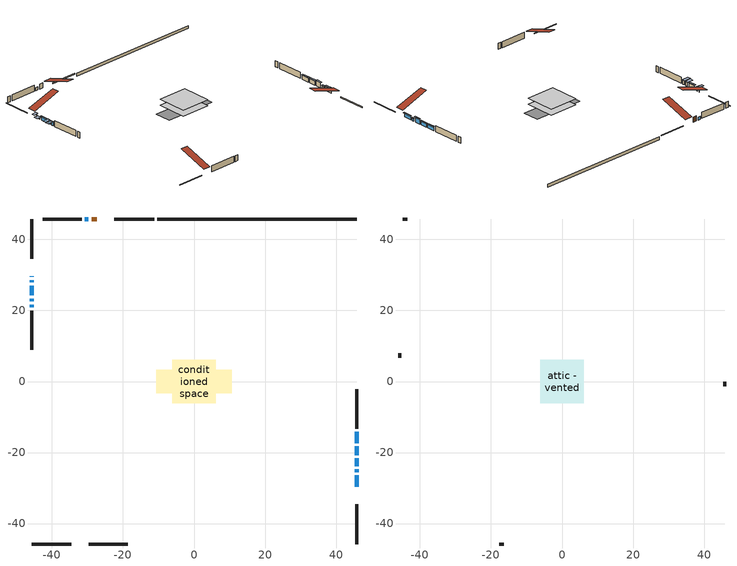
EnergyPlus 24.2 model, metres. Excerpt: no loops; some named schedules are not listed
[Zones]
conditioned space
 floor adiabatic (Floor2 construction): -6,-6 -6,6 6,6 6,-6 z1.16
 floor adiabatic (AdiabaticFloorConstruction): -6.07,-6.07 -6.07,6.07 6.07,6.07 6.07,-6.07 z1.16
 floor foundation (Slab1 construction): -10.64,-3.38 -10.64,3.38 10.64,3.38 10.64,-3.38 z0
 wall outside (RimJoist1 construction): -11.25,45.77 -22.42,45.77 / -45.77,-45.77 -34.59,-45.77 / -45.77,45.77 -45.77,34.59 / 45.77,-45.77 45.77,-34.59 z1.16:1.46
 wall outside (AdiabaticWallConstruction 1): -27.39,45.77 -28.81,45.77 z1.16:3.19
 wall outside (AdiabaticWallConstruction): -45.77,29.62 -45.77,29.44 / 45.77,-29.62 45.77,-26.42 / -45.77,26.98 -45.77,24.23 / -45.77,23.31 -45.77,22.54 / -45.77,21.62 -45.77,20.85 / 45.77,-20.74 45.77,-18.3 / 45.77,-17.37 45.77,-14.17 z1.16:2.76; 45.77,-25.49 45.77,-24.73 z1.16:2.28; 45.77,-23.8 45.77,-21.67 z1.16:3.19; -45.77,28.52 -45.77,27.9 z1.16:1.77; -29.73,45.77 -30.73,45.77 z1.16:2.38
 wall outside (Wall1 construction): -31.66,45.77 -42.65,45.77 / -29.62,-45.77 -18.63,-45.77 / -45.77,19.92 -45.77,8.93 / 45.77,-13.24 45.77,-2.25 z1.16:3.6
 wall foundation (FoundationWall1 construction): 45.77,45.77 -10.32,45.77 z0:1.16
 window (WindowConstruction 9): -45.77,29.62 -45.77,29.44 z1.16:2.76
 window (WindowConstruction 6): 45.77,-29.62 45.77,-26.42 z1.16:2.76
 window (WindowConstruction 7): 45.77,-25.49 45.77,-24.73 z1.16:2.28
 window (WindowConstruction 8): 45.77,-23.8 45.77,-21.67 z1.16:3.19
 window (WindowConstruction 10): -45.77,28.52 -45.77,27.91 z1.16:1.77
 window (WindowConstruction): -45.77,26.98 -45.77,24.23 z1.16:2.76
 window (WindowConstruction 1): -45.77,23.31 -45.77,22.54 z1.16:2.76
 window (WindowConstruction 2): -45.77,21.61 -45.77,20.85 z1.16:2.76
 window (WindowConstruction 3): -29.73,45.77 -30.73,45.77 z1.16:2.38
 window (WindowConstruction 4): 45.77,-20.74 45.77,-18.3 z1.16:2.76
 window (WindowConstruction 5): 45.77,-17.37 45.77,-14.17 z1.16:2.76
 door (Door): -27.39,45.77 -28.8,45.77 z1.16:3.19
 ceiling adiabatic (AdiabaticFloorConstruction): 6.07,-6.07 6.07,6.07 -6.07,6.07 -6.07,-6.07 z1.16
attic - vented
 floor to conditioned space (Floor1 construction Reversed): -6.07,-6.07 -6.07,6.07 6.07,6.07 6.07,-6.07 z3.6
 wall outside (Wall2 construction): -43.58,45.77 -44.84,45.77 / -17.7,-45.77 -16.45,-45.77 / -45.77,8 -45.77,6.75 / 45.77,-1.32 45.77,-0.07 z1.16:3.6
 roof outside (Roof1 construction): -26.46,45.77,3.6 -26.46,33.95,7.54 -23.35,33.95,7.54 -23.35,45.77,3.6; -30.55,-45.77,3.6 -30.55,-33.95,7.54 -33.66,-33.95,7.54 -33.66,-45.77,3.6; -45.77,30.55,3.6 -33.95,30.55,7.54 -33.95,33.66,7.54 -45.77,33.66,3.6; 45.77,-30.55,3.6 33.95,-30.55,7.54 33.95,-33.66,7.54 45.77,-33.66,3.6
shading: -45.77,28.98 -45.77,30.08 -47.6,30.08 -47.6,28.98 z3.22; 45.77,-26.22 45.77,-29.82 46.38,-29.82 46.38,-26.22 z2.96; 45.77,-24.53 45.77,-25.69 46.38,-25.69 46.38,-24.53 z2.48; 45.77,-21.47 45.77,-24 46.38,-24 46.38,-21.47 z3.39; -45.77,27.45 -45.77,28.98 -47.6,28.98 -47.6,27.45 z2.23; -45.77,24.03 -45.77,27.18 -46.38,27.18 -46.38,24.03 z2.96; -45.77,22.34 -45.77,23.51 -48.21,23.51 -48.21,22.34 z2.96; -45.77,20.65 -45.77,21.82 -48.51,21.82 -48.51,20.65 z2.96; 45.77,-18.1 45.77,-20.94 46.38,-20.94 46.38,-18.1 z2.96; 45.77,-13.97 45.77,-17.57 46.38,-17.57 46.38,-13.97 z2.96
[Building]
Building 1: Terrain=Suburbs
[Site:Location]
London AP_ON: Latitude {deg}=43.03; Longitude {deg}=-81.15; Time Zone {hr}=-5; Elevation {m}=278; Keep Site Location Information=Yes
[Site:GroundTemperature:Shallow]
3.98693, 1.93205, 1.76749, 2.74264, 6.6573, 10.5537, 13.9317, 16.0716, 16.2534, 14.513, 11.2211, 7.44421
[Site:WaterMainsTemperature]
Calculation Method=Schedule; Temperature Schedule=mains temperature schedule
[Material] Roughness=Rough; Thermal Absorptance=0.9
Name | Thickness {m} | Conductivity {W/m-K} | Density {kg/m3} | Specific Heat {J/kg-K} | Solar Absorptance | Visible Absorptance
asphalt or fiberglass shingles | 0.00635 | 0.162714 | 1121.4 | 1465.45 | 0.4 | 0.4
ceiling loosefill ins | 0.169333 | 0.0480833 | 16.02 | 1046.75 | 0.7 | 0.7
ceiling stud and cavity | 0.1397 | 0.103304 | 65.682 | 1177.47 | 0.7 | 0.7
concrete 4.0 in. | 0.1016 | 1.803125 | 2242.8 | 837.4 | 0.7 | 0.7
concrete 8.0 in. | 0.2032 | 1.803125 | 2242.8 | 837.4 | 0.7 | 0.7
door material | 0.04445 | 0.188738 | 512.64 | 1214.23 | 0.7 | 0.7
exterior vertical ins | 0.0440956 | 0.029427 | 32.04 | 1214.23 | 0.7 | 0.7
floor covering | 0.0127 | 9.015625 | 54.468 | 1339.84 | 0.6 | 0.6
floor covering 1 | 0.0127 | 0.0433444 | 54.468 | 1339.84 | 0.6 | 0.6
floor rigid ins; wall rigid ins | 0.512978 | 0.029427 | 32.04 | 1214.23 | 0.7 | 0.7
floor stud and cavity | 0.0889 | 0.340671 | 50.32683 | 1063.81 | 0.7 | 0.7
floor stud and cavity 1 | 0.1397 | 1.75129 | 37.0049 | 1207.88 | 0.7 | 0.7
furniture material conditioned space 1 | 0.1524 | 0.115458 | 640.8 | 1214.23 | 0.6 | 0.6
gypsum board | 0.0127 | 0.160291 | 801 | 837.4 | 0.6 | 0.6
gypsum board 1 | 0.0127 | 0.160291 | 801 | 837.4 | 0.7 | 0.7
osb sheathing 0.5 in. | 0.0127 | 0.115458 | 512.64 | 1214.23 | 0.7 | 0.7
osb sheathing 0.75 in. | 0.01905 | 0.115458 | 512.64 | 1214.23 | 0.7 | 0.7
osb sheathing 2.0 in. | 0.0508 | 0.115458 | 512.64 | 1214.23 | 0.7 | 0.7
rim joist stud and cavity | 0.0508 | 0.0376839 | 125.044 | 1163.47 | 0.6 | 0.6
wall stud and cavity | 0.1397 | 0.0812893 | 139.0536 | 1170.24 | 0.7 | 0.7
wall stud and cavity 1 | 0.0889 | 6.1454 | 50.32683 | 1063.81 | 0.6 | 0.6
wall stud and cavity 2 | 0.0889 | 0.380278 | 52.3479 | 1209.89 | 0.7 | 0.7
wall stud and cavity 3 | 0.0889 | 0.391764 | 83.0341 | 1211.67 | 0.7 | 0.7
wood siding | 0.0254 | 0.102417 | 544.68 | 1172.36 | 0.4 | 0.4
wood siding 1 | 0.00254 | 0.102417 | 544.68 | 1172.36 | 0.4 | 0.4
wood siding 2; wood siding 3; wood siding 4 | 0.0254 | 0.102417 | 544.68 | 1172.36 | 0.7 | 0.7
[WindowMaterial:SimpleGlazingSystem]
Name | U-Factor {W/m2-K} | Solar Heat Gain Coefficient
WindowMaterial | 2.73907 | 0.11
WindowMaterial 1 | 2.78165 | 0.46
WindowMaterial 2 | 2.79471 | 0.53
WindowMaterial 3 | 2.796415 | 0.54
WindowMaterial 4 | 2.79301 | 0.57
WindowMaterial 5 | 2.77711 | 0.44
WindowMaterial 6 | 3.2552 | 0.5
WindowMaterial 7 | 4.19434 | 0.46
WindowMaterial 8 | 5.20275 | 0.65
[Construction]
AdiabaticFloorConstruction: floor stud and cavity 1, floor rigid ins, osb sheathing 0.75 in., floor covering 1
AdiabaticWallConstruction: wood siding 3, wall rigid ins, wall stud and cavity 2, gypsum board
AdiabaticWallConstruction 1: wood siding 4, wall rigid ins, wall stud and cavity 2, gypsum board
Door: door material
Floor1 construction Reversed: gypsum board, ceiling stud and cavity, ceiling loosefill ins
Floor2 construction: floor stud and cavity, floor covering
FoundationWall1 construction: concrete 8.0 in., gypsum board 1
furniture construction conditioned space 1: furniture material conditioned space 1
PartitionWallConstruction: gypsum board, wall stud and cavity 3, gypsum board
RimJoist1 construction: wood siding 2, osb sheathing 2.0 in., rim joist stud and cavity
Roof1 construction: asphalt or fiberglass shingles
Slab1 construction: concrete 4.0 in.
Wall1 construction: wood siding, osb sheathing 0.5 in., wall stud and cavity, gypsum board
Wall2 construction: wood siding 1, wall stud and cavity 1
WindowConstruction: WindowMaterial
WindowConstruction 1; WindowConstruction 2; WindowConstruction 3: WindowMaterial 1
WindowConstruction 10: WindowMaterial 8
WindowConstruction 4: WindowMaterial 2
WindowConstruction 5: WindowMaterial 3
WindowConstruction 6: WindowMaterial 4
WindowConstruction 7: WindowMaterial 5
WindowConstruction 8: WindowMaterial 6
WindowConstruction 9: WindowMaterial 7
[Zone] Multiplier=1; Part of Total Floor Area=Yes
Name | Volume {m3}
attic - vented | 94.1742
conditioned space | 561.5
[Space]
Name | Zone | Volume {m3}
attic - vented 1 | attic - vented | 94.1742
conditioned space 1 | conditioned space | 561.5
[ZoneInfiltration:EffectiveLeakageArea]
infil attic - vented 1: Zone or Space=attic - vented 1; Schedule=Always On Discrete; Effective Air Leakage Area {cm2}=6425.45; Stack Coefficient=0.000443524; Wind Coefficient=1.42291e-05
[ZoneMixing]
whole house fan mix: Zone or Space=attic - vented; Schedule=Always On Continuous; Design Flow Rate Calculation Method=Flow/Zone; Design Flow Rate {m3/s}=0; Source Zone or Space=conditioned space
[SurfaceProperty:ExposedFoundationPerimeter]
Slab1: Exposed Perimeter Calculation Method=TotalExposedPerimeter; Total Exposed Perimeter {m}=56.084
[InternalMass] Zone or ZoneList=conditioned space; Space or SpaceList=conditioned space 1
Name | Construction | Surface Area {m2}
furniture mass conditioned space 1 | furniture construction conditioned space 1 | 173.968
partition wall mass | PartitionWallConstruction | 291.11
[Lights]
interior lighting: Zone or ZoneList or Space or SpaceList=conditioned space 1; Schedule=interior lighting schedule; Design Level Calculation Method=LightingLevel; Lighting Level {W}=343.2; Return Air Fraction=0; Fraction Radiant=0.6; Fraction Visible=0.2; Fraction Replaceable=1
[People]
occupants: Zone or ZoneList or Space or SpaceList=conditioned space 1; Number of People Schedule=occupants schedule; Number of People Calculation Method=People; Number of People=3; Fraction Radiant=0.314171; Sensible Heat Fraction=0.56303; Activity Level Schedule=occupants activity schedule; Carbon Dioxide Generation Rate {m3/s-W}=0; Enable ASHRAE 55 Comfort Warnings=No; Mean Radiant Temperature Calculation Type=EnclosureAveraged
[ElectricEquipment] Zone or ZoneList or Space or SpaceList=conditioned space 1; Design Level Calculation Method=EquipmentLevel
Name | Schedule | Design Level {W} | Fraction Latent | Fraction Radiant | Fraction Lost
clothes dryer | clothes dryer schedule | 140.772 | 0.015 | 0.081 | 0.85
clothes washer | clothes washer schedule | 32.1985 | 0.03 | 0.162 | 0.7
cooking range | cooking range schedule | 215.147 | 0.08 | 0.432 | 0.2
dishwasher | dishwasher schedule | 66.8632 | 0.3 | 0.18 | 0.4
fridge | fridge schedule | 72.9452 | 0 | 0.6 | 0
mech vent bath fan 0 | mech vent bath fan 0 schedule | 50.2 | 0 | 0 | 1
mech vent house fan | mech vent house fan schedule | 0 | 0 | 0 | 1
mech vent house fan cfis | mech vent house fan cfis schedule | 0 | 0 | 0 | 0
misc plug loads | misc plug loads schedule | 494.7 | 0.045 | 0.513 | 0.1
whole house fan | Always On Discrete | 0 | 0 | 0 | 1
[OtherEquipment] Zone or ZoneList or Space or SpaceList=conditioned space 1; Design Level Calculation Method=EquipmentLevel
Name | Fuel Type | Schedule | Design Level {W} | Fraction Latent | Fraction Radiant | Fraction Lost
clothes dryer 1 | Electricity | clothes dryer schedule | 0 | 0.015 | 0.081 | 0.85
cooking range 1 | Electricity | cooking range schedule | 0 | 0.08 | 0.432 | 0.2
general water use latent | None | general water use schedule | 62.594 | 1 | 0 | 0
general water use sensible | None | general water use schedule | -61.6891 | 0 | 0.6 | 0
mech vent house fan latent load | None | Always On Discrete | 0 | 1 | 0 | 0
mech vent house fan sensible load | None | Always On Discrete | 0 | 0 | 0 | 0
water heater energy adjustment1; water heater energy adjustment2 | NaturalGas | Always On Discrete | 0.01 | 0 | 0 | 1
[ZoneInfiltration:DesignFlowRate] Zone or ZoneList or Space or SpaceList=conditioned space 1; Schedule=Always On Discrete; Design Flow Rate Calculation Method=Flow/Zone; Design Flow Rate {m3/s}=0
infil flow; natural vent flow; whole house fan flow
[AvailabilityManager:Scheduled]
central ac and furnace airloop Availability Manager: Schedule=Always On Discrete
[Foundation:Kiva]
Foundation Kiva 1: Initial Indoor Air Temperature {C}=18; Wall Height Above Grade {m}=1.16001; Wall Depth Below Slab {m}=0.2032; Custom Block Material Name 1=exterior vertical ins; Custom Block Depth 1 {m}=1.16001; Custom Block X Position 1 {m}=0.2159; Custom Block Z Position 1 {m}=0
[Foundation:Kiva:Settings]
Soil Conductivity {W/m-K}=0.849921; Soil Density {kg/m3}=1842.3; Soil Specific Heat {J/kg-K}=418.7; Ground Solar Absorptivity=0.9; Ground Thermal Absorptivity=0.9; Ground Surface Roughness {m}=0.03; Far-Field Width {m}=40; Deep-Ground Boundary Condition=ZeroFlux; Deep-Ground Depth {m}=40; Minimum Cell Dimension {m}=0.2; Maximum Cell Growth Coefficient=3; Simulation Timestep=Timestep
[Exterior:Lights]
exterior lighting: Schedule=exterior lighting schedule; Design Level {W}=75.6
[EnergyManagementSystem:GlobalVariable]
central_ac_and_furnace_airloop_Fan_RTF
infil_program_Qfan
infil_program_Qinf
natural_vent_program_Qnv
natural_vent_program_Qwhf
[EnergyManagementSystem:Sensor]
Name | Output:Variable or Output:Meter Index Key | Output:Variable or Output:Meter
airflow_gain | infil flow | Infiltration Sensible Heat Gain Energy
airflow_gain_1 | natural vent flow | Infiltration Sensible Heat Gain Energy
airflow_gain_2 | whole house fan flow | Infiltration Sensible Heat Gain Energy
airflow_loss | infil flow | Infiltration Sensible Heat Loss Energy
airflow_loss_1 | natural vent flow | Infiltration Sensible Heat Loss Energy
airflow_loss_2 | whole house fan flow | Infiltration Sensible Heat Loss Energy
clg_load_cond |  | Cooling:EnergyTransfer:Zone:CONDITIONED SPACE
clg_sp_s; clg_sp_s_1 | cooling setpoint | Schedule Value
clothes_dryer_exhaust_0_sch_s | clothes dryer exhaust 0 schedule | Schedule Value
cool_season | cooling season schedule | Schedule Value
htg_load_cond |  | Heating:EnergyTransfer:Zone:CONDITIONED SPACE
htg_sp_s; htg_sp_s_1 | heating setpoint | Schedule Value
ig_ee_conv | clothes dryer | Electric Equipment Convective Heating Energy
ig_ee_conv_2 | cooking range | Electric Equipment Convective Heating Energy
ig_ee_conv_4 | fridge | Electric Equipment Convective Heating Energy
ig_ee_conv_5 | misc plug loads | Electric Equipment Convective Heating Energy
ig_ee_conv_6 | whole house fan | Electric Equipment Convective Heating Energy
ig_ee_rad | clothes dryer | Electric Equipment Radiant Heating Energy
ig_ee_rad_2 | cooking range | Electric Equipment Radiant Heating Energy
ig_ee_rad_4 | fridge | Electric Equipment Radiant Heating Energy
ig_ee_rad_5 | misc plug loads | Electric Equipment Radiant Heating Energy
ig_ee_rad_6 | whole house fan | Electric Equipment Radiant Heating Energy
ig_lgt_conv | interior lighting | Lights Convective Heating Energy
ig_lgt_rad | interior lighting | Lights Radiant Heating Energy
ig_lgt_vis | interior lighting | Lights Visible Radiation Heating Energy
ig_oe_conv | clothes dryer 1 | Other Equipment Convective Heating Energy
ig_oe_conv_1 | cooking range 1 | Other Equipment Convective Heating Energy
ig_oe_conv_2 | general water use latent | Other Equipment Convective Heating Energy
ig_oe_conv_3 | general water use sensible | Other Equipment Convective Heating Energy
ig_oe_conv_4 | water heater energy adjustment1 | Other Equipment Convective Heating Energy
ig_oe_conv_5 | water heater energy adjustment2 | Other Equipment Convective Heating Energy
ig_oe_rad | clothes dryer 1 | Other Equipment Radiant Heating Energy
ig_oe_rad_1 | cooking range 1 | Other Equipment Radiant Heating Energy
ig_oe_rad_2 | general water use latent | Other Equipment Radiant Heating Energy
ig_oe_rad_3 | general water use sensible | Other Equipment Radiant Heating Energy
ig_oe_rad_4 | water heater energy adjustment1 | Other Equipment Radiant Heating Energy
ig_oe_rad_5 | water heater energy adjustment2 | Other Equipment Radiant Heating Energy
ig_ppl_conv | occupants | People Convective Heating Energy
ig_ppl_rad | occupants | People Radiant Heating Energy
im_conv | furniture mass conditioned space 1 | Surface Inside Face Convection Heat Gain Energy
im_conv_1 | partition wall mass | Surface Inside Face Convection Heat Gain Energy
im_ig | furniture mass conditioned space 1 | Surface Inside Face Internal Gains Radiation Heat Gain Energy
im_ig_1 | partition wall mass | Surface Inside Face Internal Gains Radiation Heat Gain Energy
im_lgt | furniture mass conditioned space 1 | Surface Inside Face Lights Radiation Heat Gain Energy
im_lgt_1 | partition wall mass | Surface Inside Face Lights Radiation Heat Gain Energy
im_sol | furniture mass conditioned space 1 | Surface Inside Face Solar Radiation Heat Gain Energy
im_sol_1 | partition wall mass | Surface Inside Face Solar Radiation Heat Gain Energy
im_surf | furniture mass conditioned space 1 | Surface Inside Face Net Surface Thermal Radiation Heat Gain Energy
im_surf_1 | partition wall mass | Surface Inside Face Net Surface Thermal Radiation Heat Gain Energy
mech_vent_bath_fan_0_sch_s | mech vent bath fan 0 schedule | Schedule Value
mv_conv | mech vent bath fan 0 | Electric Equipment Convective Heating Energy
mv_conv_1 | mech vent house fan | Electric Equipment Convective Heating Energy
mv_conv_2 | mech vent house fan cfis | Electric Equipment Convective Heating Energy
mv_conv_3 | mech vent house fan latent load | Other Equipment Convective Heating Energy
mv_conv_4 | mech vent house fan sensible load | Other Equipment Convective Heating Energy
mv_rad | mech vent bath fan 0 | Electric Equipment Radiant Heating Energy
mv_rad_1 | mech vent house fan | Electric Equipment Radiant Heating Energy
mv_rad_2 | mech vent house fan cfis | Electric Equipment Radiant Heating Energy
mv_rad_3 | mech vent house fan latent load | Other Equipment Radiant Heating Energy
mv_rad_4 | mech vent house fan sensible load | Other Equipment Radiant Heating Energy
natural_vent_s | natural vent schedule | Schedule Value
out_pb_s |  | Site Outdoor Air Barometric Pressure
out_wt_s |  | Site Outdoor Air Humidity Ratio
site_vw_s |  | Site Wind Speed
ss_back_out | Window1 | Surface Window Shortwave from Zone Back Out Window Heat Transfer Rate
ss_back_out_1 | Window10 | Surface Window Shortwave from Zone Back Out Window Heat Transfer Rate
ss_back_out_10 | Window9 | Surface Window Shortwave from Zone Back Out Window Heat Transfer Rate
ss_back_out_2 | Window11 | Surface Window Shortwave from Zone Back Out Window Heat Transfer Rate
ss_back_out_3 | Window12 | Surface Window Shortwave from Zone Back Out Window Heat Transfer Rate
ss_back_out_4 | Window2 | Surface Window Shortwave from Zone Back Out Window Heat Transfer Rate
ss_back_out_5 | Window3 | Surface Window Shortwave from Zone Back Out Window Heat Transfer Rate
ss_back_out_6 | Window5 | Surface Window Shortwave from Zone Back Out Window Heat Transfer Rate
ss_back_out_7 | Window6 | Surface Window Shortwave from Zone Back Out Window Heat Transfer Rate
ss_back_out_8 | Window7 | Surface Window Shortwave from Zone Back Out Window Heat Transfer Rate
ss_back_out_9 | Window8 | Surface Window Shortwave from Zone Back Out Window Heat Transfer Rate
ss_conv | Door1 | Surface Inside Face Convection Heat Gain Energy
ss_conv_1 | Window1 | Surface Inside Face Convection Heat Gain Energy
ss_conv_10 | Window8 | Surface Inside Face Convection Heat Gain Energy
ss_conv_11 | Window9 | Surface Inside Face Convection Heat Gain Energy
ss_conv_2 | Window10 | Surface Inside Face Convection Heat Gain Energy
ss_conv_3 | Window11 | Surface Inside Face Convection Heat Gain Energy
ss_conv_4 | Window12 | Surface Inside Face Convection Heat Gain Energy
ss_conv_5 | Window2 | Surface Inside Face Convection Heat Gain Energy
ss_conv_6 | Window3 | Surface Inside Face Convection Heat Gain Energy
ss_conv_7 | Window5 | Surface Inside Face Convection Heat Gain Energy
ss_conv_8 | Window6 | Surface Inside Face Convection Heat Gain Energy
ss_conv_9 | Window7 | Surface Inside Face Convection Heat Gain Energy
ss_ig | Door1 | Surface Inside Face Internal Gains Radiation Heat Gain Energy
ss_ig_1 | Window1 | Surface Inside Face Internal Gains Radiation Heat Gain Energy
ss_ig_10 | Window8 | Surface Inside Face Internal Gains Radiation Heat Gain Energy
ss_ig_11 | Window9 | Surface Inside Face Internal Gains Radiation Heat Gain Energy
ss_ig_2 | Window10 | Surface Inside Face Internal Gains Radiation Heat Gain Energy
ss_ig_3 | Window11 | Surface Inside Face Internal Gains Radiation Heat Gain Energy
ss_ig_4 | Window12 | Surface Inside Face Internal Gains Radiation Heat Gain Energy
ss_ig_5 | Window2 | Surface Inside Face Internal Gains Radiation Heat Gain Energy
ss_ig_6 | Window3 | Surface Inside Face Internal Gains Radiation Heat Gain Energy
ss_ig_7 | Window5 | Surface Inside Face Internal Gains Radiation Heat Gain Energy
ss_ig_8 | Window6 | Surface Inside Face Internal Gains Radiation Heat Gain Energy
ss_ig_9 | Window7 | Surface Inside Face Internal Gains Radiation Heat Gain Energy
ss_lgt | Door1 | Surface Inside Face Lights Radiation Heat Gain Energy
ss_sol | Door1 | Surface Inside Face Solar Radiation Heat Gain Energy
ss_surf | Door1 | Surface Inside Face Net Surface Thermal Radiation Heat Gain Energy
ss_surf_1 | Window1 | Surface Inside Face Net Surface Thermal Radiation Heat Gain Energy
ss_surf_10 | Window8 | Surface Inside Face Net Surface Thermal Radiation Heat Gain Energy
ss_surf_11 | Window9 | Surface Inside Face Net Surface Thermal Radiation Heat Gain Energy
ss_surf_2 | Window10 | Surface Inside Face Net Surface Thermal Radiation Heat Gain Energy
ss_surf_3 | Window11 | Surface Inside Face Net Surface Thermal Radiation Heat Gain Energy
ss_surf_4 | Window12 | Surface Inside Face Net Surface Thermal Radiation Heat Gain Energy
ss_surf_5 | Window2 | Surface Inside Face Net Surface Thermal Radiation Heat Gain Energy
ss_surf_6 | Window3 | Surface Inside Face Net Surface Thermal Radiation Heat Gain Energy
ss_surf_7 | Window5 | Surface Inside Face Net Surface Thermal Radiation Heat Gain Energy
ss_surf_8 | Window6 | Surface Inside Face Net Surface Thermal Radiation Heat Gain Energy
ss_surf_9 | Window7 | Surface Inside Face Net Surface Thermal Radiation Heat Gain Energy
ss_trans_in | Window1 | Surface Window Transmitted Solar Radiation Rate
ss_trans_in_1 | Window10 | Surface Window Transmitted Solar Radiation Rate
ss_trans_in_10 | Window9 | Surface Window Transmitted Solar Radiation Rate
ss_trans_in_2 | Window11 | Surface Window Transmitted Solar Radiation Rate
ss_trans_in_3 | Window12 | Surface Window Transmitted Solar Radiation Rate
ss_trans_in_4 | Window2 | Surface Window Transmitted Solar Radiation Rate
ss_trans_in_5 | Window3 | Surface Window Transmitted Solar Radiation Rate
ss_trans_in_6 | Window5 | Surface Window Transmitted Solar Radiation Rate
ss_trans_in_7 | Window6 | Surface Window Transmitted Solar Radiation Rate
ss_trans_in_8 | Window7 | Surface Window Transmitted Solar Radiation Rate
ss_trans_in_9 | Window8 | Surface Window Transmitted Solar Radiation Rate
ss_trans_out | Window1 | Surface Inside Face Initial Transmitted Diffuse Transmitted Out Window Solar Radiation Rate
ss_trans_out_1 | Window10 | Surface Inside Face Initial Transmitted Diffuse Transmitted Out Window Solar Radiation Rate
ss_trans_out_10 | Window9 | Surface Inside Face Initial Transmitted Diffuse Transmitted Out Window Solar Radiation Rate
ss_trans_out_2 | Window11 | Surface Inside Face Initial Transmitted Diffuse Transmitted Out Window Solar Radiation Rate
ss_trans_out_3 | Window12 | Surface Inside Face Initial Transmitted Diffuse Transmitted Out Window Solar Radiation Rate
ss_trans_out_4 | Window2 | Surface Inside Face Initial Transmitted Diffuse Transmitted Out Window Solar Radiation Rate
ss_trans_out_5 | Window3 | Surface Inside Face Initial Transmitted Diffuse Transmitted Out Window Solar Radiation Rate
ss_trans_out_6 | Window5 | Surface Inside Face Initial Transmitted Diffuse Transmitted Out Window Solar Radiation Rate
ss_trans_out_7 | Window6 | Surface Inside Face Initial Transmitted Diffuse Transmitted Out Window Solar Radiation Rate
ss_trans_out_8 | Window7 | Surface Inside Face Initial Transmitted Diffuse Transmitted Out Window Solar Radiation Rate
ss_trans_out_9 | Window8 | Surface Inside Face Initial Transmitted Diffuse Transmitted Out Window Solar Radiation Rate
s_conv | Floor1 | Surface Inside Face Convection Heat Gain Energy
s_conv_1 | Floor2 | Surface Inside Face Convection Heat Gain Energy
s_conv_10 | Wall1:0 | Surface Inside Face Convection Heat Gain Energy
s_conv_11 | Wall1:180 | Surface Inside Face Convection Heat Gain Energy
s_conv_12 | Wall1:270 | Surface Inside Face Convection Heat Gain Energy
s_conv_13 | Wall1:90 | Surface Inside Face Convection Heat Gain Energy
s_conv_2 | FoundationWall1 | Surface Inside Face Convection Heat Gain Energy
s_conv_3 | inferred conditioned ceiling | Surface Inside Face Convection Heat Gain Energy
s_conv_4 | inferred conditioned floor | Surface Inside Face Convection Heat Gain Energy
s_conv_5 | RimJoist1:0 | Surface Inside Face Convection Heat Gain Energy
s_conv_6 | RimJoist1:180 | Surface Inside Face Convection Heat Gain Energy
s_conv_7 | RimJoist1:270 | Surface Inside Face Convection Heat Gain Energy
s_conv_8 | RimJoist1:90 | Surface Inside Face Convection Heat Gain Energy
s_conv_9 | Slab1 | Surface Inside Face Convection Heat Gain Energy
s_ig | Floor1 | Surface Inside Face Internal Gains Radiation Heat Gain Energy
s_ig_1 | Floor2 | Surface Inside Face Internal Gains Radiation Heat Gain Energy
s_ig_10 | Wall1:0 | Surface Inside Face Internal Gains Radiation Heat Gain Energy
s_ig_11 | Wall1:180 | Surface Inside Face Internal Gains Radiation Heat Gain Energy
s_ig_12 | Wall1:270 | Surface Inside Face Internal Gains Radiation Heat Gain Energy
s_ig_13 | Wall1:90 | Surface Inside Face Internal Gains Radiation Heat Gain Energy
s_ig_2 | FoundationWall1 | Surface Inside Face Internal Gains Radiation Heat Gain Energy
s_ig_3 | inferred conditioned ceiling | Surface Inside Face Internal Gains Radiation Heat Gain Energy
s_ig_4 | inferred conditioned floor | Surface Inside Face Internal Gains Radiation Heat Gain Energy
s_ig_5 | RimJoist1:0 | Surface Inside Face Internal Gains Radiation Heat Gain Energy
s_ig_6 | RimJoist1:180 | Surface Inside Face Internal Gains Radiation Heat Gain Energy
